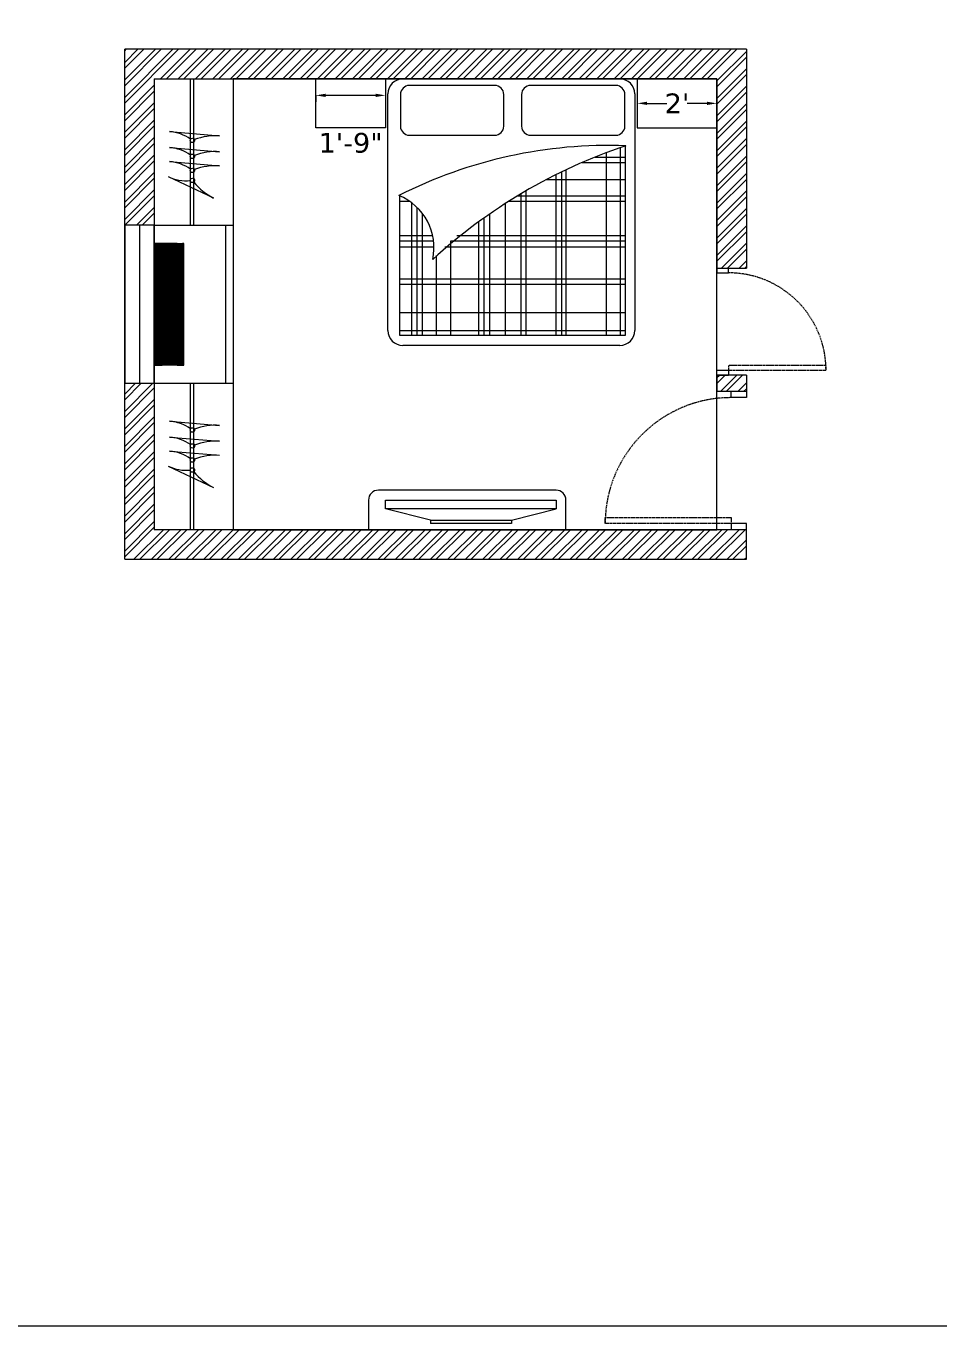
# Model space of a CAD drawing. Header units: inches. Extents: x 15448 to 46480, y -8154 to 0.
# Drawn here: x 16640.1 to 16917.6, y -3444.5 to -3049.4 of the extents above; entities that cross this region are included whole.
import ezdxf

# ---------------------------------------------------------------- set-up
doc = ezdxf.new("R2010")
doc.units = ezdxf.units.IN
doc.header["$MEASUREMENT"] = 0
doc.linetypes.add('DASHED2', pattern=[0.375, 0.25, -0.125])
doc.linetypes.add('HIDDEN', pattern=[0.375, 0.25, -0.125])
for name, color, linetype in [('A-Door-Frame', 1, 'Continuous'), ('A-Door-Swing', 8, 'HIDDEN'), ('Edges', 7, 'Continuous'), ('furni', 253, 'Continuous'), ('IEL-HATCH-002', 7, 'Continuous')]:
    doc.layers.add(name, color=color, linetype=linetype)
doc.layers.add('Furniture', color=251, linetype='Continuous', lineweight=18)
doc.layers.add('ROD', color=7, linetype='Continuous', lineweight=9)
doc.styles.add('b.k', font='verdana.ttf')
doc.dimstyles.new('STANDARD$0', dxfattribs={"dimscale": 0, "dimtxt": 6, "dimasz": 3, "dimexe": 2, "dimexo": 2, "dimgap": 0, "dimtad": 0, "dimtih": 1, "dimtoh": 1, "dimdec": 1, "dimzin": 0, "dimdsep": 46, "dimlunit": 4, "dimtxsty": 'b.k', "dimcen": 2.5, "dimclrd": 256, "dimclre": 256, "dimclrt": 256, "dimadec": 0, "dimazin": 0, "dimtfac": 1, "dimtdec": 1, "dimtofl": 0, "dimtmove": 2, "dimatfit": 2, "dimfxl": 1, "dimfrac": 2, "dimtolj": 1, "dimtzin": 0, "dimlwd": 9, "dimlwe": 9, "dimarcsym": 0})

# ---------------------------------------------------------------- blocks, each defined once
blk = doc.blocks.new('DRYG')
at = {"layer": 'IEL-HATCH-002', "lineweight": 5, "transparency": 33554687}
h = blk.add_hatch(dxfattribs=at)
h.set_pattern_fill('ANSI31', color=9)
h.paths.add_polyline_path([(8088.69, 1479.56), (8081.6, 1479.56), (8081.6, 1479.53), (8081.6, 1421.69), (8088.69, 1421.69)])
h.paths.add_polyline_path([(8081.6, 1479.53), (8078.02, 1479.53), (8077.83, 1479.53), (8077.83, 1421.72), (8078.02, 1421.72), (8081.6, 1421.72)])
h.paths.add_polyline_path([(8091.83, 1479.56), (8088.69, 1479.56), (8088.69, 1421.69), (8091.83, 1421.69)])
h.paths.add_polyline_path([(8090.14, 1462.64), (8090.51, 1462.64), (8090.51, 1456.86), (8090.14, 1456.86)], flags=16)
h.paths.add_polyline_path([(8090.66, 1462.64), (8091.04, 1462.64), (8091.04, 1456.86), (8090.66, 1456.86)], flags=16)
h.paths.add_polyline_path([(8091.19, 1462.64), (8091.57, 1462.64), (8091.57, 1456.86), (8091.19, 1456.86)], flags=16)
h.paths.add_polyline_path([(8090.14, 1456.55), (8090.51, 1456.55), (8090.51, 1450.78), (8090.14, 1450.78)], flags=16)
h.paths.add_polyline_path([(8090.66, 1456.55), (8091.04, 1456.55), (8091.04, 1450.78), (8090.66, 1450.78)], flags=16)
h.paths.add_polyline_path([(8091.19, 1456.55), (8091.57, 1456.55), (8091.57, 1450.78), (8091.19, 1450.78)], flags=16)
h.paths.add_polyline_path([(8090.14, 1462.95), (8090.14, 1468.72), (8090.51, 1468.72), (8090.51, 1462.95)], flags=16)
h.paths.add_polyline_path([(8090.66, 1462.95), (8090.66, 1468.72), (8091.04, 1468.72), (8091.04, 1462.95)], flags=16)
h.paths.add_polyline_path([(8091.19, 1462.95), (8091.19, 1468.72), (8091.57, 1468.72), (8091.57, 1462.95)], flags=16)
h.paths.add_polyline_path([(8090.14, 1450.47), (8090.51, 1450.47), (8090.51, 1444.69), (8090.14, 1444.69)], flags=16)
h.paths.add_polyline_path([(8090.66, 1450.47), (8091.04, 1450.47), (8091.04, 1444.69), (8090.66, 1444.69)], flags=16)
h.paths.add_polyline_path([(8091.19, 1450.47), (8091.57, 1450.47), (8091.57, 1444.69), (8091.19, 1444.69)], flags=16)
h.paths.add_polyline_path([(8090.14, 1469.03), (8090.14, 1474.81), (8090.51, 1474.81), (8090.51, 1469.03)], flags=16)
h.paths.add_polyline_path([(8090.66, 1469.03), (8090.66, 1474.81), (8091.04, 1474.81), (8091.04, 1469.03)], flags=16)
h.paths.add_polyline_path([(8091.19, 1469.03), (8091.19, 1474.81), (8091.57, 1474.81), (8091.57, 1469.03)], flags=16)
h.paths.add_polyline_path([(8090.14, 1444.38), (8090.51, 1444.38), (8090.51, 1438.61), (8090.14, 1438.61)], flags=16)
h.paths.add_polyline_path([(8090.66, 1444.38), (8091.04, 1444.38), (8091.04, 1438.61), (8090.66, 1438.61)], flags=16)
h.paths.add_polyline_path([(8091.19, 1444.38), (8091.57, 1444.38), (8091.57, 1438.61), (8091.19, 1438.61)], flags=16)
h.paths.add_polyline_path([(8090.14, 1438.3), (8090.51, 1438.3), (8090.51, 1432.53), (8090.14, 1432.53)], flags=16)
h.paths.add_polyline_path([(8090.66, 1438.3), (8091.04, 1438.3), (8091.04, 1432.53), (8090.66, 1432.53)], flags=16)
h.paths.add_polyline_path([(8091.19, 1438.3), (8091.57, 1438.3), (8091.57, 1432.53), (8091.19, 1432.53)], flags=16)
h.paths.add_polyline_path([(8090.14, 1432.21), (8090.51, 1432.21), (8090.51, 1426.44), (8090.14, 1426.44)], flags=16)
h.paths.add_polyline_path([(8090.66, 1432.21), (8091.04, 1432.21), (8091.04, 1426.44), (8090.66, 1426.44)], flags=16)
h.paths.add_polyline_path([(8091.19, 1432.21), (8091.57, 1432.21), (8091.57, 1426.44), (8091.19, 1426.44)], flags=16)
at = {"layer": 'Edges', "color": 18, "lineweight": 5, "true_color": 0x000000}
for p, q in [((8077.83, 1479.53), (8077.83, 1479.56)), ((8077.83, 1479.56), (8078.02, 1479.56)), ((8077.83, 1479.53), (8077.83, 1421.72)), ((8077.83, 1479.53), (8078.02, 1479.53)), ((8078.02, 1479.56), (8078.02, 1479.53)), ((8078.02, 1479.56), (8081.6, 1479.56)), ((8078.02, 1479.53), (8081.6, 1479.53)), ((8088.69, 1479.56), (8081.6, 1479.56)), ((8081.6, 1479.56), (8081.6, 1479.53)), ((8081.6, 1479.53), (8081.6, 1421.72)), ((8088.69, 1479.56), (8091.83, 1479.56)), ((8088.69, 1421.69), (8088.69, 1479.56)), ((8091.83, 1479.56), (8091.83, 1421.69)), ((8090.14, 1474.81), (8090.51, 1474.81)), ((8090.14, 1469.03), (8090.14, 1474.81)), ((8090.51, 1469.03), (8090.14, 1469.03)), ((8090.14, 1468.72), (8090.51, 1468.72)), ((8090.14, 1462.95), (8090.14, 1468.72)), ((8090.51, 1474.81), (8090.51, 1469.03)), ((8090.51, 1468.72), (8090.51, 1462.95)), ((8090.66, 1474.81), (8091.04, 1474.81)), ((8090.66, 1469.03), (8090.66, 1474.81)), ((8091.04, 1469.03), (8090.66, 1469.03)), ((8090.66, 1468.72), (8091.04, 1468.72)), ((8090.66, 1462.95), (8090.66, 1468.72)), ((8091.04, 1474.81), (8091.04, 1469.03)), ((8091.04, 1468.72), (8091.04, 1462.95)), ((8091.19, 1474.81), (8091.57, 1474.81)), ((8091.19, 1469.03), (8091.19, 1474.81)), ((8091.57, 1469.03), (8091.19, 1469.03)), ((8091.19, 1468.72), (8091.57, 1468.72)), ((8091.19, 1462.95), (8091.19, 1468.72)), ((8091.57, 1474.81), (8091.57, 1469.03)), ((8091.57, 1468.72), (8091.57, 1462.95)), ((8090.51, 1462.95), (8090.14, 1462.95)), ((8090.14, 1462.64), (8090.51, 1462.64)), ((8090.14, 1456.86), (8090.14, 1462.64)), ((8090.51, 1462.64), (8090.51, 1456.86)), ((8091.04, 1462.95), (8090.66, 1462.95)), ((8090.66, 1462.64), (8091.04, 1462.64)), ((8090.66, 1456.86), (8090.66, 1462.64)), ((8091.04, 1462.64), (8091.04, 1456.86)), ((8091.57, 1462.95), (8091.19, 1462.95)), ((8091.19, 1462.64), (8091.57, 1462.64)), ((8091.19, 1456.86), (8091.19, 1462.64)), ((8091.57, 1462.64), (8091.57, 1456.86)), ((8090.51, 1456.86), (8090.14, 1456.86)), ((8090.14, 1456.55), (8090.51, 1456.55)), ((8090.14, 1450.78), (8090.14, 1456.55)), ((8090.51, 1456.55), (8090.51, 1450.78)), ((8091.04, 1456.86), (8090.66, 1456.86)), ((8090.66, 1456.55), (8091.04, 1456.55)), ((8090.66, 1450.78), (8090.66, 1456.55)), ((8091.04, 1456.55), (8091.04, 1450.78)), ((8091.57, 1456.86), (8091.19, 1456.86)), ((8091.19, 1456.55), (8091.57, 1456.55)), ((8091.19, 1450.78), (8091.19, 1456.55)), ((8091.57, 1456.55), (8091.57, 1450.78)), ((8090.51, 1450.78), (8090.14, 1450.78)), ((8090.14, 1450.47), (8090.51, 1450.47)), ((8090.14, 1444.69), (8090.14, 1450.47)), ((8090.51, 1450.47), (8090.51, 1444.69)), ((8091.04, 1450.78), (8090.66, 1450.78)), ((8090.66, 1450.47), (8091.04, 1450.47)), ((8090.66, 1444.69), (8090.66, 1450.47)), ((8091.04, 1450.47), (8091.04, 1444.69)), ((8091.57, 1450.78), (8091.19, 1450.78)), ((8091.19, 1450.47), (8091.57, 1450.47)), ((8091.19, 1444.69), (8091.19, 1450.47)), ((8091.57, 1450.47), (8091.57, 1444.69)), ((8090.51, 1444.69), (8090.14, 1444.69)), ((8090.14, 1444.38), (8090.51, 1444.38)), ((8090.14, 1438.61), (8090.14, 1444.38)), ((8090.51, 1444.38), (8090.51, 1438.61)), ((8091.04, 1444.69), (8090.66, 1444.69)), ((8090.66, 1444.38), (8091.04, 1444.38)), ((8090.66, 1438.61), (8090.66, 1444.38)), ((8091.04, 1444.38), (8091.04, 1438.61)), ((8091.57, 1444.69), (8091.19, 1444.69)), ((8091.19, 1444.38), (8091.57, 1444.38)), ((8091.19, 1438.61), (8091.19, 1444.38)), ((8091.57, 1444.38), (8091.57, 1438.61)), ((8090.51, 1438.61), (8090.14, 1438.61)), ((8090.14, 1438.3), (8090.51, 1438.3)), ((8090.14, 1432.53), (8090.14, 1438.3)), ((8090.51, 1438.3), (8090.51, 1432.53)), ((8091.04, 1438.61), (8090.66, 1438.61)), ((8090.66, 1438.3), (8091.04, 1438.3)), ((8090.66, 1432.53), (8090.66, 1438.3)), ((8091.04, 1438.3), (8091.04, 1432.53)), ((8091.57, 1438.61), (8091.19, 1438.61)), ((8091.19, 1438.3), (8091.57, 1438.3)), ((8091.19, 1432.53), (8091.19, 1438.3)), ((8091.57, 1438.3), (8091.57, 1432.53)), ((8090.51, 1432.53), (8090.14, 1432.53)), ((8090.14, 1432.21), (8090.51, 1432.21)), ((8090.14, 1426.44), (8090.14, 1432.21)), ((8090.51, 1432.21), (8090.51, 1426.44)), ((8091.04, 1432.53), (8090.66, 1432.53)), ((8090.66, 1432.21), (8091.04, 1432.21)), ((8090.66, 1426.44), (8090.66, 1432.21)), ((8091.04, 1432.21), (8091.04, 1426.44)), ((8091.57, 1432.53), (8091.19, 1432.53)), ((8091.19, 1432.21), (8091.57, 1432.21)), ((8091.19, 1426.44), (8091.19, 1432.21)), ((8091.57, 1432.21), (8091.57, 1426.44)), ((8090.51, 1426.44), (8090.14, 1426.44)), ((8091.04, 1426.44), (8090.66, 1426.44)), ((8091.57, 1426.44), (8091.19, 1426.44)), ((8077.83, 1421.69), (8077.83, 1421.72)), ((8077.83, 1421.72), (8078.02, 1421.72)), ((8078.02, 1421.69), (8077.83, 1421.69)), ((8078.02, 1421.72), (8078.02, 1421.69)), ((8081.6, 1421.72), (8078.02, 1421.72)), ((8078.02, 1421.69), (8081.6, 1421.69)), ((8081.6, 1421.72), (8081.6, 1421.69)), ((8088.69, 1421.69), (8081.6, 1421.69)), ((8088.69, 1421.69), (8091.83, 1421.69))]:
    blk.add_line(p, q, dxfattribs=at)
at = {"layer": 'furni', "color": 18, "lineweight": 5, "true_color": 0x000000}
blk.add_line((8077.83, 1421.69), (8091.83, 1421.69), dxfattribs=at)
blk = doc.blocks.new('*D14')
at = {"lineweight": 9, "transparency": 16777216}
for p, q in [((16728.16, -3070.46), (16728.16, -3072.5)), ((16746.33, -3070.5), (16731.16, -3070.5)), ((16749.33, -3070.46), (16749.33, -3072.5))]:
    blk.add_line(p, q, dxfattribs=at)
at = {"transparency": 16777216}
for points in [[(16731.16, -3070), (16731.16, -3071), (16728.16, -3070.5)], [(16746.33, -3070), (16746.33, -3071), (16749.33, -3070.5)]]:
    blk.add_solid(points, dxfattribs=at)
at = {"layer": 'Defpoints', "color": 0, "transparency": 16777216}
for p in [(16728.16, -3065.5), (16749.33, -3065.5), (16728.16, -3070.5)]:
    blk.add_point(p, dxfattribs=at)
at = {"lineweight": 5, "transparency": 16777216, "insert": (16738.75, -3084.98), "char_height": 6, "attachment_point": 5, "style": 'b.k'}
blk.add_mtext('\\A1;1\'-9"', dxfattribs=at)
blk = doc.blocks.new('*D295')
at = {"lineweight": 9, "transparency": 16777216}
for p, q in [((16825.89, -3072.89), (16825.89, -3074.93)), ((16828.89, -3072.93), (16834.9, -3072.93)), ((16847.06, -3072.93), (16841.06, -3072.93)), ((16850.06, -3072.89), (16850.06, -3074.93))]:
    blk.add_line(p, q, dxfattribs=at)
at = {"transparency": 16777216}
for points in [[(16828.89, -3072.43), (16828.89, -3073.43), (16825.89, -3072.93)], [(16847.06, -3072.43), (16847.06, -3073.43), (16850.06, -3072.93)]]:
    blk.add_solid(points, dxfattribs=at)
at = {"layer": 'Defpoints', "color": 0, "transparency": 16777216}
for p in [(16825.89, -3065.5), (16850.06, -3065.5), (16850.06, -3072.93)]:
    blk.add_point(p, dxfattribs=at)
at = {"lineweight": 5, "transparency": 16777216, "insert": (16837.98, -3072.93), "char_height": 6, "attachment_point": 5, "style": 'b.k'}
blk.add_mtext("\\A1;2'", dxfattribs=at)

msp = doc.modelspace()

# ---------------------------------------------------------------- hatches: boundary and pattern name
at = {"layer": 'IEL-HATCH-002', "lineweight": 5, "transparency": 33554687}
h = msp.add_hatch(dxfattribs=at)
h.set_pattern_fill('ANSI32', color=1, scale=10, angle=180)
h.set_pattern_definition([(225, (21077.7006, -3682.176), (2.6516504, -2.6516504), []), (225, (21075.933, -3682.176), (2.6516504, -2.6516504), [])])
h.paths.add_polyline_path([(16670.06, -3211.5), (16850.06, -3211.5), (16859.06, -3211.5), (16859.06, -3202.5), (16679.06, -3202.5), (16679.06, -3158), (16670.06, -3158)])
h.paths.add_polyline_path([(16670.06, -3110), (16679.06, -3110), (16679.06, -3108.17), (16679.06, -3108.14), (16679.06, -3065.5), (16850.06, -3065.5), (16850.06, -3123), (16853.67, -3123), (16859.06, -3123), (16859.06, -3056.5), (16679.06, -3056.5), (16670.06, -3056.5), (16670.06, -3065.5)])
h.paths.add_polyline_path([(16850.06, -3160.5), (16859.06, -3160.5), (16859.06, -3155.5), (16850.06, -3155.5)])

# ---------------------------------------------------------------- linework, layer by layer
at = {"lineweight": 5}
for p, q in [((16670.06, -3211.5), (16670.06, -3056.5)), ((16859.06, -3056.5), (16670.06, -3056.5)), ((16728.16, -3080.35), (16728.16, -3065.5)), ((16749.33, -3065.5), (16749.33, -3080.35)), ((16825.89, -3065.5), (16825.89, -3080.35)), ((16782.56, -3067.5), (16756.64, -3067.5)), ((16819.38, -3067.5), (16793.46, -3067.5)), ((16750.11, -3142), (16750.11, -3070)), ((16753.9, -3070.24), (16753.9, -3079.87)), ((16785.29, -3079.87), (16785.29, -3070.24)), ((16790.72, -3070.24), (16790.72, -3079.87)), ((16822.12, -3079.87), (16822.12, -3070.24)), ((16825.11, -3070), (16825.11, -3142)), ((16749.33, -3080.35), (16728.16, -3080.35)), ((16825.89, -3080.35), (16850.06, -3080.35)), ((16756.64, -3082.61), (16782.56, -3082.61)), ((16793.46, -3082.61), (16819.38, -3082.61)), ((16813.06, -3089.25), (16822.33, -3089.25)), ((16816.58, -3143.34), (16816.58, -3087.88)), ((16820.82, -3143.34), (16820.82, -3086.34)), ((16822.33, -3143.34), (16822.33, -3085.8)), ((16804.29, -3143.34), (16804.29, -3093.09)), ((16809.14, -3090.89), (16822.33, -3090.89)), ((16798.27, -3096.1), (16822.33, -3096.1)), ((16801.28, -3143.34), (16801.28, -3094.56)), ((16802.92, -3143.34), (16802.92, -3093.75)), ((16753.58, -3100.84), (16753.58, -3143.34)), ((16753.58, -3101.03), (16753.6, -3101.03)), ((16789.53, -3101.03), (16822.33, -3101.03)), ((16790.6, -3143.34), (16790.6, -3100.38)), ((16792.11, -3143.34), (16792.11, -3099.5)), ((16753.58, -3102.67), (16756.65, -3102.67)), ((16757.35, -3143.34), (16757.35, -3103.17)), ((16758.99, -3143.34), (16758.99, -3104.59)), ((16785.81, -3143.34), (16785.81, -3103.35)), ((16786.87, -3102.67), (16822.33, -3102.67)), ((16760.63, -3143.34), (16760.63, -3106.45)), ((16777.74, -3143.34), (16777.74, -3108.88)), ((16779.38, -3143.34), (16779.38, -3107.7)), ((16781.02, -3143.34), (16781.02, -3106.54)), ((16753.58, -3113.08), (16763.69, -3113.08)), ((16770.99, -3113.08), (16822.33, -3113.08)), ((16753.58, -3114.72), (16763.97, -3114.72)), ((16753.58, -3116.5), (16764.09, -3116.5)), ((16767.43, -3116.5), (16822.33, -3116.5)), ((16769.25, -3143.34), (16769.25, -3114.71)), ((16769.25, -3114.72), (16822.33, -3114.72)), ((16764.87, -3143.34), (16764.87, -3119.12)), ((16753.58, -3126.22), (16822.33, -3126.22)), ((16753.58, -3127.87), (16822.33, -3127.87)), ((16753.58, -3136.49), (16822.33, -3136.49)), ((16753.58, -3141.97), (16822.33, -3141.97)), ((16753.58, -3143.34), (16822.33, -3143.34)), ((16820.61, -3146.5), (16754.61, -3146.5)), ((16762.99, -3199.64), (16787.61, -3199.64))]:
    msp.add_line(p, q, dxfattribs=at)
at = {"color": 9, "lineweight": 5, "true_color": 0xc7c8ca}
for p, q in [((16690.06, -3110), (16690.06, -3065.5)), ((16691.06, -3110), (16691.06, -3065.5)), ((16728.16, -3065.5), (16749.33, -3065.5)), ((16754.61, -3065.5), (16820.61, -3065.5)), ((16850.06, -3065.5), (16825.89, -3065.5)), ((16850.06, -3080.35), (16850.06, -3065.5)), ((16679.06, -3110), (16703.06, -3110)), ((16700.7, -3110), (16700.7, -3158)), ((16679.06, -3158), (16703.06, -3158)), ((16690.06, -3202.5), (16690.06, -3158)), ((16691.06, -3202.5), (16691.06, -3158)), ((16801.2, -3190.5), (16747.2, -3190.5)), ((16744.2, -3193.5), (16744.2, -3202.5)), ((16804.2, -3202.5), (16804.2, -3193.5)), ((16762.99, -3199.64), (16762.99, -3200.64)), ((16787.61, -3199.64), (16787.61, -3200.64)), ((16787.61, -3200.64), (16762.99, -3200.64))]:
    msp.add_line(p, q, dxfattribs=at)
at = {"color": 0, "lineweight": 5}
for p, q in [((16859.06, -3155.5), (16859.06, -3160.5)), ((16859.06, -3202.5), (16679.06, -3202.5))]:
    msp.add_line(p, q, dxfattribs=at)
at = {"lineweight": 5, "ltscale": 7}
for p, q in [((16762.99, -3199.64), (16749.4, -3196.18)), ((16787.61, -3199.64), (16801.2, -3196.18))]:
    msp.add_line(p, q, dxfattribs=at)
at = {"lineweight": 5}
for points in [[(16322, -2736.5), (18115.36, -2736.5), (18115.36, -3444.5), (16322, -3444.5)], [(16703.06, -3202.5), (16850.06, -3202.5), (16850.06, -3065.5), (16703.06, -3065.5)]]:
    msp.add_lwpolyline(points, close=True, dxfattribs=at)
at = {"lineweight": 5, "ltscale": 7}
msp.add_lwpolyline([(16801.2, -3196.18), (16749.4, -3196.18), (16749.4, -3193.5), (16801.2, -3193.5)], close=True, dxfattribs=at)
at = {"lineweight": 5}
for centre, radius, start, end in [((16754.61, -3070), 4.5, 90, 180), ((16820.61, -3070), 4.5, 0, 90), ((16756.64, -3070.24), 2.74, 90, 180), ((16782.56, -3070.24), 2.74, 0, 90), ((16793.46, -3070.24), 2.74, 90, 180), ((16819.38, -3070.24), 2.74, 0, 90), ((16756.64, -3079.87), 2.74, 180, 270), ((16782.56, -3079.87), 2.74, 270, 0), ((16793.46, -3079.87), 2.74, 180, 270), ((16819.38, -3079.87), 2.74, 270, 0), ((16817.2, -3227.02), 141.3, 87.9004, 116.8404), ((16874.45, -3241.32), 163.99, 108.517, 132.4831), ((16747.08, -3116.74), 17.01, 347.6444, 68.2127), ((16754.61, -3142), 4.5, 180, 270), ((16820.61, -3142), 4.5, 270, 0)]:
    msp.add_arc(centre, radius, start, end, dxfattribs=at)
at = {"color": 9, "lineweight": 5, "true_color": 0xc7c8ca}
for centre, start, end in [((16747.2, -3193.5), 90, 180), ((16801.2, -3193.5), 0, 90)]:
    msp.add_arc(centre, 3, start, end, dxfattribs=at)
at = {"layer": 'A-Door-Frame', "lineweight": 5}
for p, q in [((16850.06, -3123), (16853.67, -3123)), ((16850.06, -3155.5), (16853.67, -3155.5)), ((16859.06, -3160.5), (16854.4, -3160.5)), ((16859.06, -3202.5), (16854.4, -3202.5))]:
    msp.add_line(p, q, dxfattribs=at)
for points in [[(16850.06, -3123), (16850.06, -3124.45), (16853.67, -3124.45), (16853.67, -3123)], [(16850.06, -3155.5), (16850.06, -3154.06), (16853.67, -3154.06), (16853.67, -3155.5)], [(16859.06, -3160.5), (16859.06, -3162.37), (16854.4, -3162.37), (16854.4, -3160.5)], [(16859.06, -3202.5), (16859.06, -3200.64), (16854.4, -3200.64), (16854.4, -3202.5)]]:
    msp.add_lwpolyline(points, dxfattribs=at)
at = {"layer": 'A-Door-Swing', "linetype": 'DASHED2', "lineweight": 5}
for points in [[(16853.67, -3154.06), (16883.29, -3154.06), (16883.29, -3152.62), (16853.67, -3152.62)], [(16854.4, -3200.64), (16816.13, -3200.64), (16816.13, -3198.77), (16854.4, -3198.77)]]:
    msp.add_lwpolyline(points, close=True, dxfattribs=at)
for centre, radius, start, end in [((16853.67, -3154.06), 29.61, 0, 90), ((16854.4, -3200.64), 38.27, 90, 180)]:
    msp.add_arc(centre, radius, start, end, dxfattribs=at)
at = {"layer": 'Furniture', "color": 133, "lineweight": 5, "true_color": 0x84cdcc}
for p, q in [((16683.71, -3081.51), (16698.91, -3082.8)), ((16683.71, -3086.34), (16698.91, -3087.62)), ((16683.71, -3090.62), (16698.91, -3091.9)), ((16683.3, -3095.2), (16697.1, -3101.69)), ((16683.71, -3169.51), (16698.91, -3170.8)), ((16683.71, -3174.34), (16698.91, -3175.62)), ((16683.71, -3178.62), (16698.91, -3179.9)), ((16683.3, -3183.2), (16697.1, -3189.69))]:
    msp.add_line(p, q, dxfattribs=at)
for centre in [(16690.66, -3084.2), (16690.66, -3089.03), (16690.66, -3093.31), (16690.66, -3096.35), (16690.66, -3172.2), (16690.66, -3177.03), (16690.66, -3181.31), (16690.66, -3184.35)]:
    msp.add_circle(centre, 0.673, dxfattribs=at)
for centre, radius, start, end in [((16682.62, -3094.66), 13.19, 55.3487, 85.2486), ((16697.84, -3101.38), 18.62, 86.6903, 110.6016), ((16682.62, -3099.49), 13.19, 55.3487, 85.2486), ((16697.84, -3106.21), 18.62, 86.6903, 110.6016), ((16682.62, -3103.77), 13.19, 55.3487, 85.2486), ((16697.84, -3110.49), 18.62, 86.6903, 110.6016), ((16688.92, -3083.27), 13.19, 244.7514, 274.6513), ((16705.47, -3085.06), 18.62, 219.3984, 243.3097), ((16682.62, -3182.66), 13.19, 55.3487, 85.2486), ((16697.84, -3189.38), 18.62, 86.6903, 110.6016), ((16682.62, -3187.49), 13.19, 55.3487, 85.2486), ((16697.84, -3194.21), 18.62, 86.6903, 110.6016), ((16682.62, -3191.77), 13.19, 55.3487, 85.2486), ((16697.84, -3198.49), 18.62, 86.6903, 110.6016), ((16688.92, -3171.27), 13.19, 244.7514, 274.6513), ((16705.47, -3173.06), 18.62, 219.3984, 243.3097)]:
    msp.add_arc(centre, radius, start, end, dxfattribs=at)
at = {"layer": 'ROD', "color": 0, "lineweight": 5}
for p, q in [((16670.06, -3065.5), (16670.06, -3056.5)), ((16859.06, -3056.5), (16859.06, -3123)), ((16679.06, -3065.5), (16679.06, -3202.5)), ((16679.06, -3065.5), (16850.06, -3065.5)), ((16859.06, -3155.5), (16850.06, -3155.5)), ((16859.06, -3155.5), (16850.06, -3155.5)), ((16859.06, -3160.5), (16850.06, -3160.5)), ((16859.06, -3211.5), (16859.06, -3202.5)), ((16670.06, -3211.5), (16850.06, -3211.5)), ((16850.06, -3211.5), (16859.06, -3211.5))]:
    msp.add_line(p, q, dxfattribs=at)
at = {"layer": 'ROD', "color": 9, "lineweight": 5, "true_color": 0xc7c8ca}
for p, q in [((16703.06, -3065.5), (16703.06, -3110)), ((16850.06, -3065.5), (16850.06, -3123)), ((16679.06, -3158), (16679.06, -3110)), ((16850.06, -3155.5), (16850.06, -3160.5)), ((16703.06, -3158), (16703.06, -3202.5)), ((16859.06, -3160.5), (16850.06, -3160.5))]:
    msp.add_line(p, q, dxfattribs=at)
at = {"layer": 'ROD', "color": 5, "lineweight": 5}
for p, q in [((16679.06, -3110), (16670.06, -3110)), ((16670.06, -3110), (16670.06, -3158)), ((16674.56, -3110), (16674.56, -3158)), ((16670.06, -3158), (16679.06, -3158))]:
    msp.add_line(p, q, dxfattribs=at)
at = {"layer": 'ROD', "color": 7, "lineweight": 5}
msp.add_line((16850.06, -3123), (16859.06, -3123), dxfattribs=at)

# ---------------------------------------------------------------- block references
at = {"layer": 'furni', "color": 18, "lineweight": 5, "true_color": 0x000000, "xscale": -0.6402409281584845, "yscale": 0.6402409281584845, "zscale": 0.6402409281584845, "rotation": 180}
msp.add_blockref('DRYG', (11507.31, -2205.26), dxfattribs=at)

# ---------------------------------------------------------------- dimensions: what is measured, and where the dimension line sits
at = {"lineweight": 5}
for base, p1, p2, picture, middle in [((16728.16, -3070.5), (16749.33, -3065.5), (16728.16, -3065.5), '*D14', (16738.75, -3084.98)), ((16850.06, -3072.93), (16825.89, -3065.5), (16850.06, -3065.5), '*D295', (16837.98, -3072.93))]:
    dim = msp.add_linear_dim(base=base, p1=p1, p2=p2, dimstyle='STANDARD$0', override={"dimscale": 1, "dimfxl": 0.03937, "dimfxlon": 1, "dimarcsym": 1}, dxfattribs=at)
    dim.commit()
    dim.dimension.update_dxf_attribs({"geometry": picture, "text_midpoint": middle})

doc.saveas('drawing.dxf')
